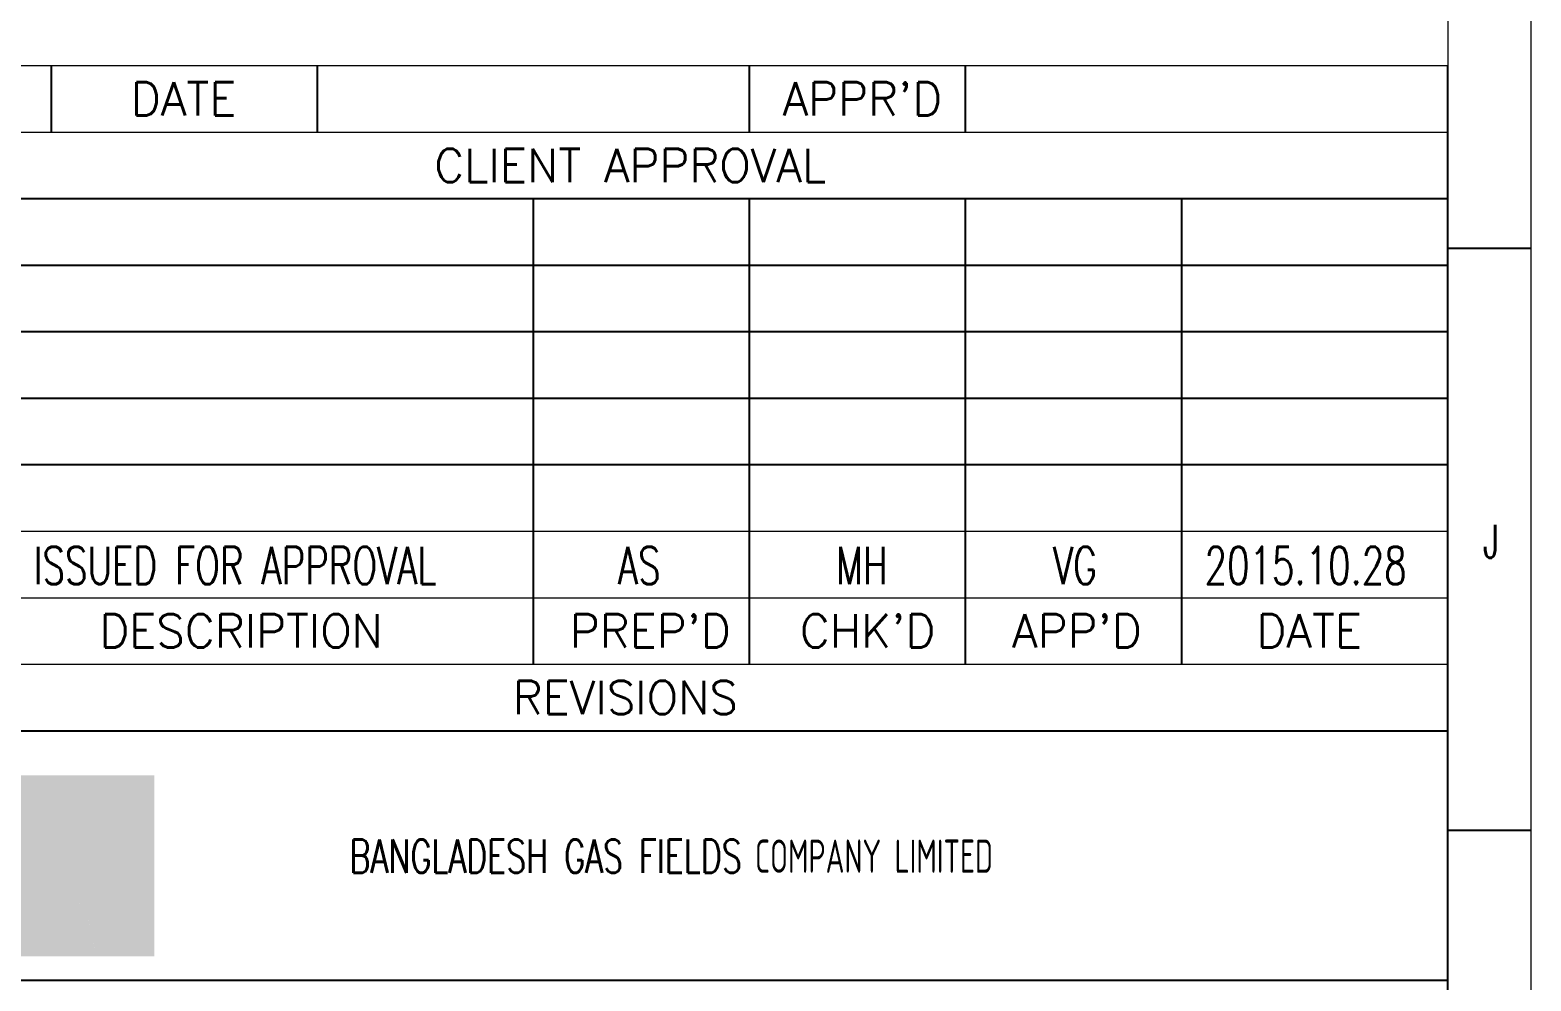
# Model space of a CAD drawing. Header units: inches. Extents: x 19 to 1016051, y 34 to 210034.
# Drawn here: x 251884 to 297019, y 30507 to 59105 of the extents above; entities that cross this region are included whole.
import ezdxf
from ezdxf.enums import TextEntityAlignment as Align

# ---------------------------------------------------------------- set-up
doc = ezdxf.new("R2010")
doc.units = ezdxf.units.IN
doc.header["$MEASUREMENT"] = 0
doc.layers.add('Layout', color=6, linetype='Continuous', lineweight=20)
doc.layers.add('TEG BORDER', color=7, linetype='Continuous')
doc.styles.add('HZTXT', font='txt_qlt.shx', dxfattribs={"width": 0.7, "bigfont": 'hztxt.shx'})
doc.styles.add('TEG BORDER', font='txt_qlt.shx', dxfattribs={"width": 0.7, "bigfont": 'hztxt.shx'})

# ---------------------------------------------------------------- blocks, each defined once
blk = doc.blocks.new('BGFCL LOGO')
at = {"layer": 'TEG BORDER', "true_color": 0x208000}
h = blk.add_hatch(color=86, dxfattribs=at)
h.dxf.hatch_style = 1
h.paths.add_polyline_path([(-3.311, 4.651, -0.3364), (2.707, 2.925, -0.250293), (3.335, -2.747, -0.115757), (2.007, -5.006, -0.015601), (1.999, -5.326), (5.618, -5.326), (5.618, 5.563), (-5.159, 5.563), (-5.159, -5.326), (-1.146, -5.326, -0.422857), (-2.276, -1.044), (-1.922, -0.595, 0.077855), (-0.928, 1.081, 0.501674)])
h.paths.add_polyline_path([(-0.382, -1.742), (-0.382, -2.978, -0.544237), (0.126, -4.203, -0.111771), (-0.606, -4.835), (-0.606, 0.445), (-1.015, 0.445), (-1.015, -5.326), (-0.51, -5.326, 0.705169)], flags=17)
at = {"layer": 'TEG BORDER', "true_color": 0xf9d406}
h = blk.add_hatch(color=40, dxfattribs=at)
h.dxf.hatch_style = 1
h.paths.add_polyline_path([(2.707, 2.925, 0.3364), (-3.311, 4.651, -0.501674), (-0.928, 1.081, -0.077855), (-1.922, -0.595), (-2.276, -1.044, 0.422857), (-1.146, -5.326), (-1.015, -5.326), (-1.015, 0.445), (-0.606, 0.445), (-0.606, -4.835, 0.111771), (0.126, -4.203, 0.544237), (-0.382, -2.978), (-0.382, -1.742, -0.705169), (-0.51, -5.326), (1.564, -5.326, 0.232253), (0.315, -1.881, -0.645373), (1.432, 0.431), (1.432, -0.743, 0.666027), (0.983, -1.969, -0.15986), (2.007, -5.006, 0.115757), (3.335, -2.747, 0.250293)])
at = {"layer": 'TEG BORDER', "true_color": 0xfa0505}
h = blk.add_hatch(color=1, dxfattribs=at)
h.dxf.hatch_style = 1
h.paths.add_polyline_path([(1.432, 0.431, 0.645373), (0.315, -1.881, -0.232253), (1.564, -5.326), (1.999, -5.326, 0.175899), (0.983, -1.969, -0.666027), (1.432, -0.743)])

msp = doc.modelspace()

# ---------------------------------------------------------------- linework, layer by layer
for p, q in [((294519, 2534), (294519, 58034)), ((297019, 52534), (294519, 52534)), ((297019, 35034), (294519, 35034))]:
    msp.add_line(p, q)
at = {"color": 5, "lineweight": 15}
msp.add_lwpolyline([(19, 210034), (297019, 210034), (297019, 34), (19, 34)], close=True, dxfattribs=at)
at = {"lineweight": 9}
msp.add_lwpolyline([(2519, 207534), (294519, 207534), (294519, 2534), (2519, 2534)], close=True, dxfattribs=at)
at = {"layer": 'TEG BORDER', "lineweight": 15}
for p, q in [((244519, 58034), (294519, 58034)), ((244519, 56034), (294519, 56034)), ((244519, 44034), (294519, 44034)), ((244519, 44034), (294519, 44034)), ((244519, 42034), (294519, 42034)), ((244519, 40034), (294519, 40034))]:
    msp.add_line(p, q, dxfattribs=at)
at = {"layer": 'TEG BORDER'}
for p, q in [((252519, 58034), (252519, 56034)), ((260519, 58034), (260519, 56034)), ((273519, 56034), (273519, 58034)), ((280019, 56034), (280019, 58034)), ((244519, 54034), (294519, 54034)), ((267019, 40034), (267019, 54034)), ((273519, 40034), (273519, 54034)), ((280019, 40034), (280019, 54034)), ((286519, 40034), (286519, 54034)), ((244519, 52034), (294519, 52034)), ((244519, 50034), (294519, 50034)), ((244519, 48034), (294519, 48034)), ((244519, 46034), (294519, 46034)), ((244519, 38034), (294519, 38034))]:
    msp.add_line(p, q, dxfattribs=at)
at = {"layer": 'TEG BORDER', "color": 0}
msp.add_line((244519, 30534), (294519, 30534), dxfattribs=at)

# ---------------------------------------------------------------- block references
at = {"xscale": 499.9999999999999, "yscale": 499.9999999999999, "zscale": 499.9999999999999}
msp.add_blockref('BGFCL LOGO', (252813, 33912), dxfattribs=at)

# ---------------------------------------------------------------- texts
at = {"insert": (296064, 44229), "char_height": 1000, "width": 1000, "attachment_point": 3, "style": 'TEG BORDER'}
msp.add_mtext('J', dxfattribs=at)
at = {"layer": 'Layout', "color": 0, "style": 'HZTXT', "width": 0.7}
for s, p in [('ISSUED FOR APPROVAL', (258050, 42438)), ('AS', (270203, 42438)), ('MH', (276899, 42438)), ('VG', (283302, 42438)), ('2015.10.28', (290242, 42438))]:
    msp.add_text(s, height=1125, dxfattribs=at).set_placement(p, align=Align.CENTER)
at = {"layer": 'TEG BORDER', "style": 'TEG BORDER'}
for s, p in [('DATE', (254919, 56534)), ("APPR'D", (274515, 56534)), ('CLIENT APPROVAL', (264042, 54534)), ('DESCRIPTION', (253969, 40534)), ("PREP'D", (268115, 40534)), ("CHK'D", (275036, 40534)), ("APP'D", (281415, 40534)), ('DATE', (288763, 40534)), ('REVISIONS', (266399, 38534))]:
    msp.add_text(s, height=1000, dxfattribs=at).set_placement(p)
at = {"layer": 'TEG BORDER', "lineweight": 25, "insert": (261495, 34259), "char_height": 1000, "width": 33023.82, "attachment_point": 4, "style": 'TEG BORDER'}
msp.add_mtext('{\\C7;BANGLADESH GAS FIELDS\\Fisocp3|c134; CO\\Fisocp3|c0;MPANY\\Fisocp3|c134; L\\Fisocp3|c0;IMI\\Fisocp3|c134;T\\Fisocp3|c0;E\\Fisocp3|c134;D}', dxfattribs=at)

doc.saveas('drawing.dxf')
